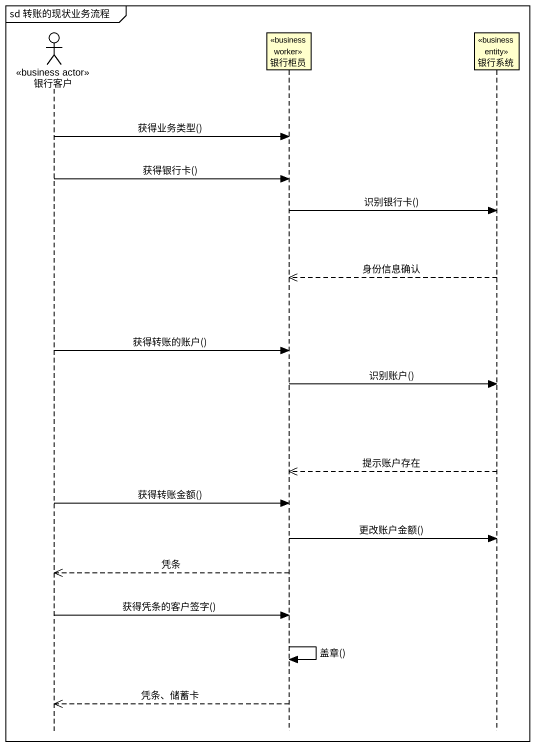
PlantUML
@startuml
mainframe sd 转账的现状业务流程
hide footbox
actor 银行客户 <<business actor>>
participant 银行柜员 <<business worker>>
participant 银行系统 <<business entity>>

银行客户 -> 银行柜员 : 获得业务类型()
银行客户 -> 银行柜员 : 获得银行卡()
银行柜员 -> 银行系统 : 识别银行卡()
银行系统 -->> 银行柜员 : 身份信息确认
银行客户 -> 银行柜员 : 获得转账的账户()
银行柜员 -> 银行系统 : 识别账户()
银行系统 -->> 银行柜员 : 提示账户存在
银行客户 -> 银行柜员 : 获得转账金额()
银行柜员 -> 银行系统 : 更改账户金额()
银行柜员 -->> 银行客户 : 凭条
银行客户 -> 银行柜员 : 获得凭条的客户签字()
银行柜员 -> 银行柜员 : 盖章()
银行柜员 -->> 银行客户 : 凭条、储蓄卡
@enduml
